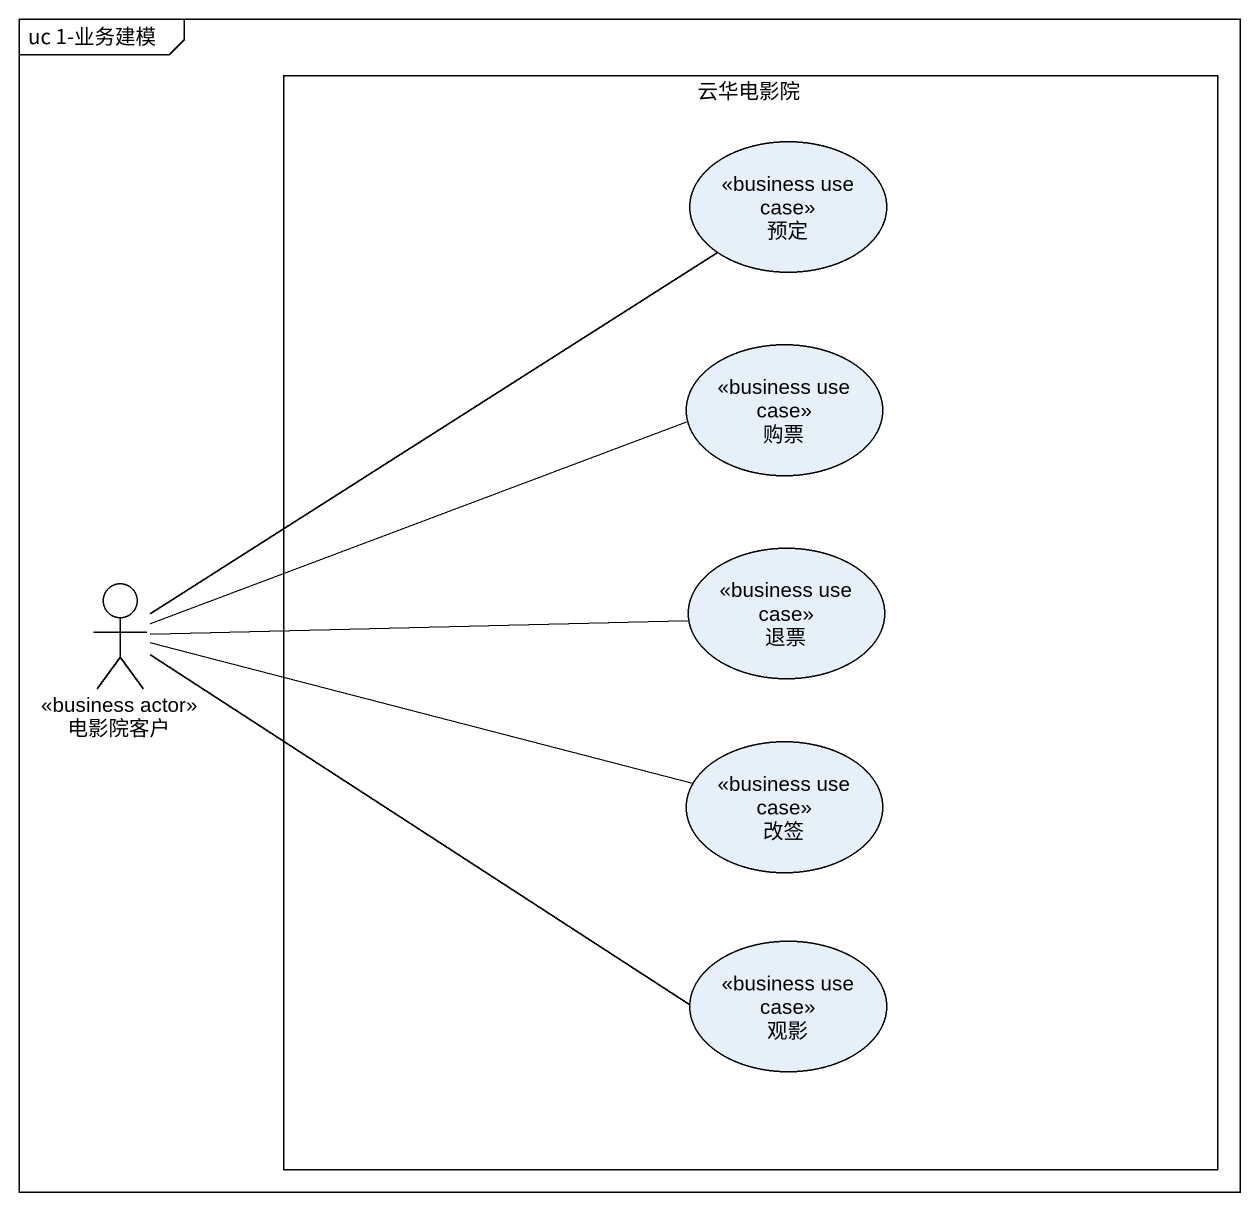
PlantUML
@startuml
mainframe uc 1-业务建模
rectangle 云华电影院 {
  usecase 预定 <<business use case>>
  usecase 购票 <<business use case>>
  usecase 退票 <<business use case>>
  usecase 改签 <<business use case>>
  usecase 观影 <<business use case>>
}
actor 电影院客户 <<business actor>>
电影院客户 -up- 预定
电影院客户 -right- 购票
电影院客户 -right- 退票
电影院客户 -right- 改签
电影院客户 -right- 观影
@enduml
